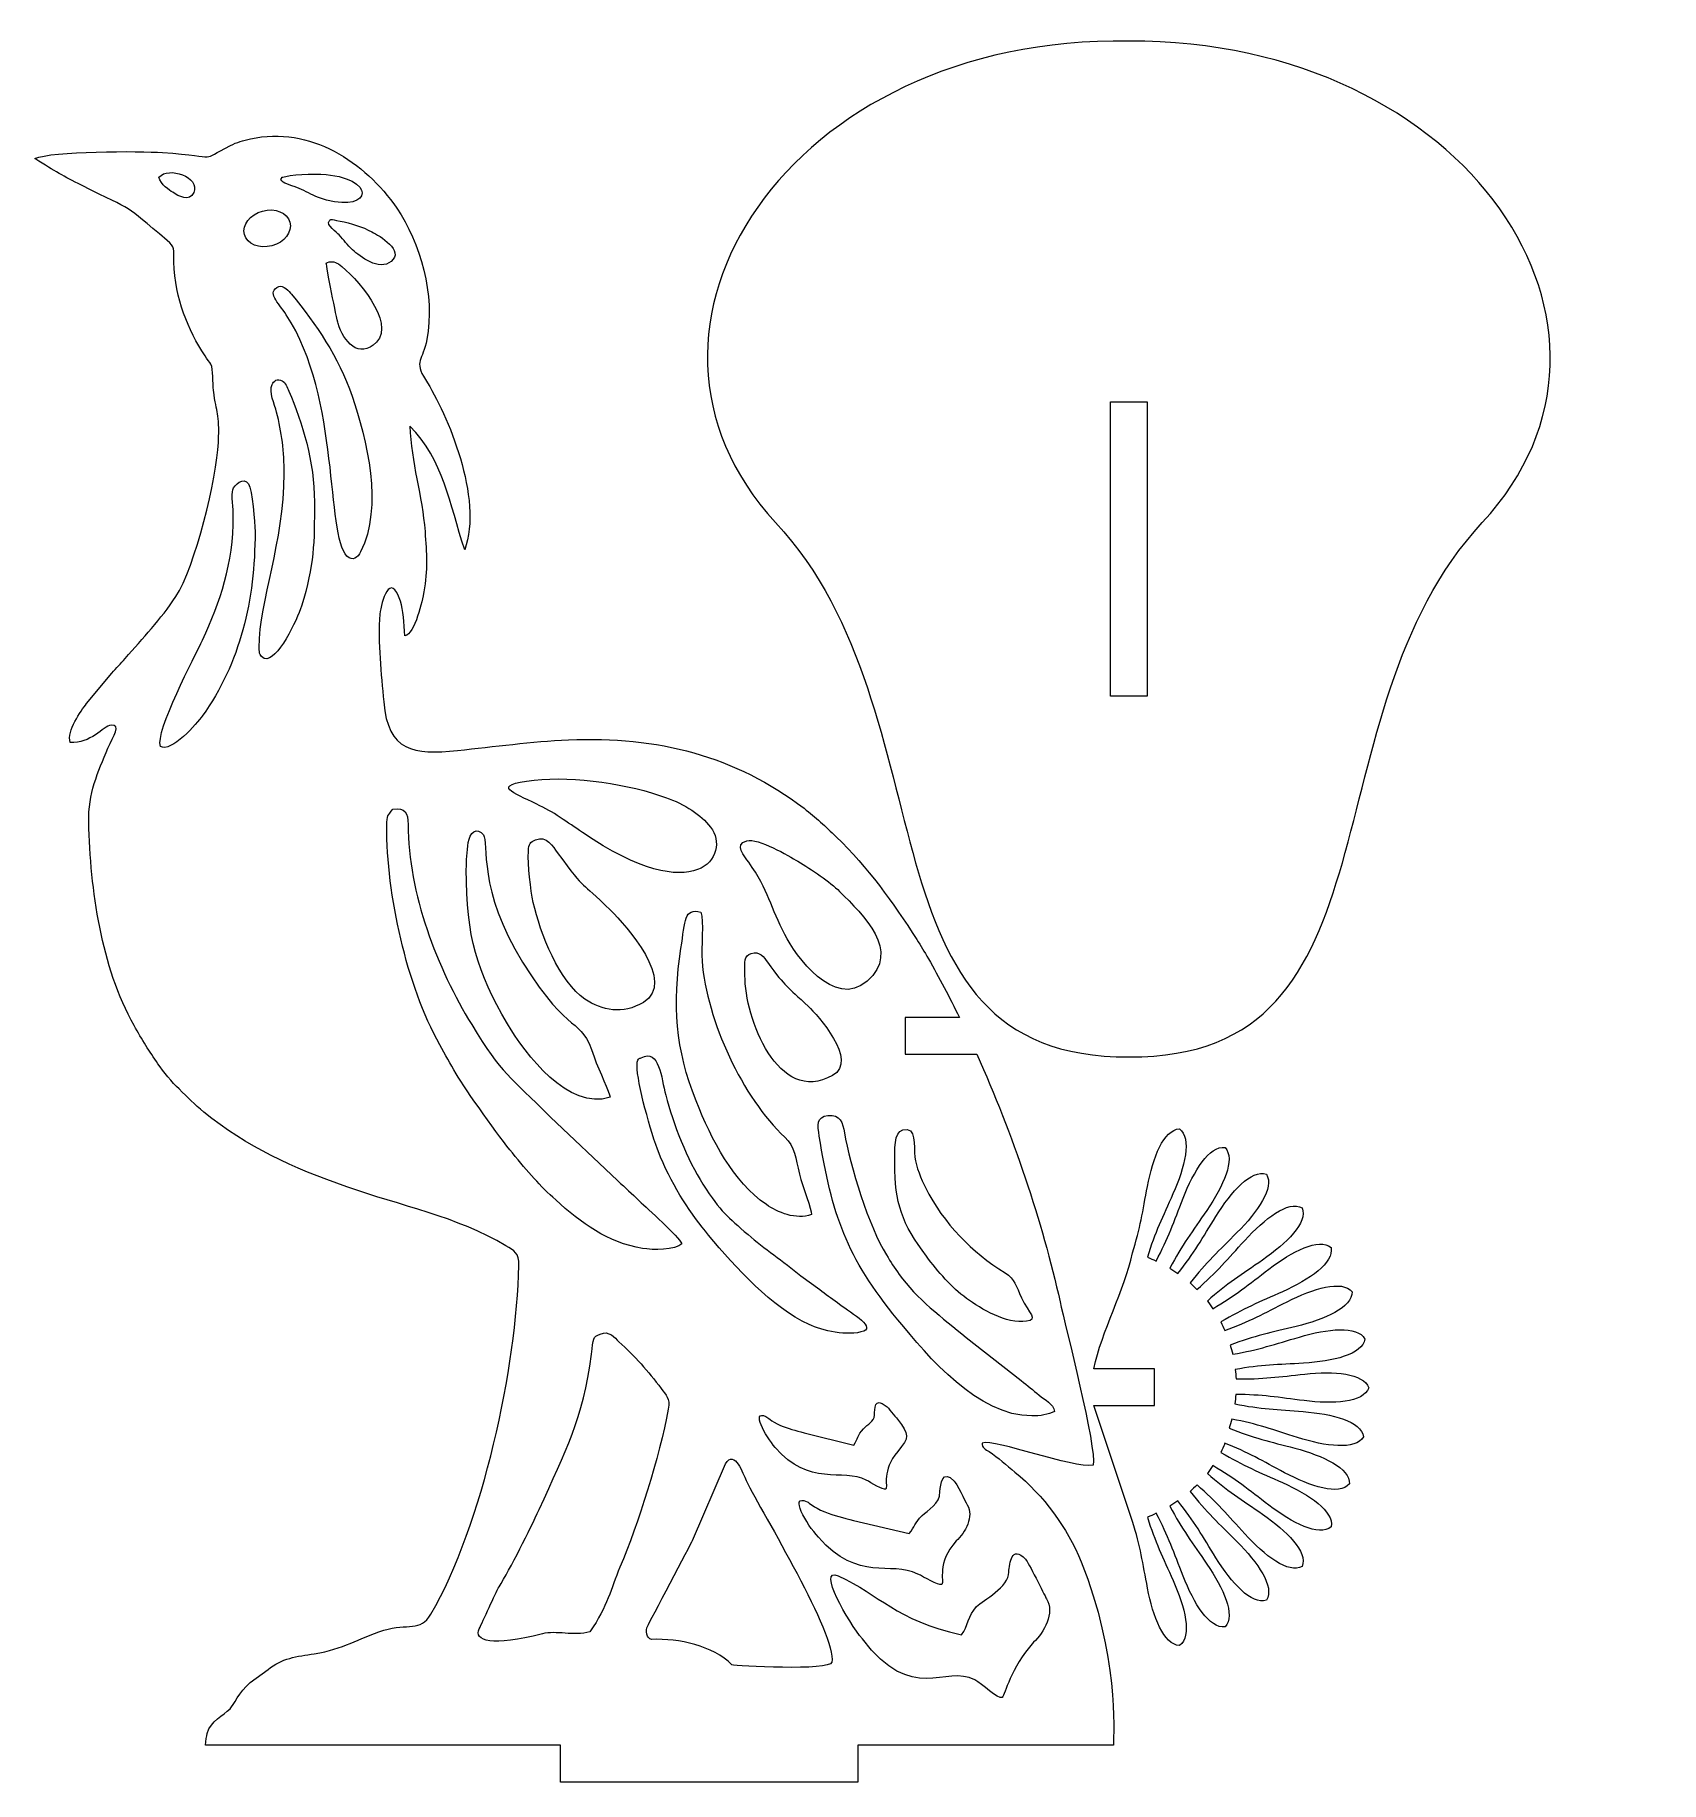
# Model space of a CAD drawing. Header units: centimetres. Extents: x -14 to 8, y -11.2 to 12.5.
import ezdxf

# ---------------------------------------------------------------- set-up
doc = ezdxf.new("R2010")
doc.units = ezdxf.units.CM
doc.header["$MEASUREMENT"] = 0
doc.layers.add('layer 1', color=7, linetype='Continuous')

msp = doc.modelspace()

# ---------------------------------------------------------------- linework, layer by layer
at = {"layer": 'layer 1', "color": 250, "lineweight": 9}
for points, knots in [([(0.79187, 12.44113), (5.38381, 12.4623), (8.00536, 8.5331), (5.58222, 5.91596), (5.58222, 5.91596), (3.15908, 3.29882), (4.5425, -1.35003), (0.79187, -1.32887), (0.79187, -1.32887), (-2.95876, -1.35003), (-1.57534, 3.29882), (-3.99848, 5.91596), (-3.99848, 5.91596), (-6.42162, 8.5331), (-3.82123, 12.52581), (0.79187, 12.44113)], [0, 0, 0, 0, 0.2, 0.2, 0.2, 0.2, 0.4, 0.4, 0.4, 0.4, 0.6, 0.6, 0.6, 0.6, 1, 1, 1, 1]), ([(-6.91357, -11.15909), (-6.91357, -11.15909), (-2.88357, -11.15909), (-2.88357, -11.15909), (-2.88357, -11.15909), (-2.88357, -11.15909), (-2.88357, -10.65908), (-2.88357, -10.65908), (-2.88357, -10.65908), (-2.88357, -10.65908), (0.58034, -10.65908), (0.58034, -10.65908), (0.58034, -10.65908), (0.58341, -10.47506), (0.64984, -9.43137), (0.14397, -8.17391), (0.14397, -8.17391), (-0.04615, -7.70131), (-0.36839, -7.27668), (-0.7552, -6.95679), (-0.7552, -6.95679), (-0.87185, -6.86031), (-0.97726, -6.76312), (-1.10547, -6.67819), (-1.10547, -6.67819), (-1.14551, -6.65168), (-1.2129, -6.62521), (-1.19789, -6.56369), (-1.19789, -6.56369), (-1.0307, -6.50281), (0.03886, -6.91513), (0.3051, -6.86139), (0.3051, -6.86139), (0.36083, -6.65483), (-0.0746, -4.95463), (-0.1427, -4.64881), (-0.1427, -4.64881), (-0.38476, -3.56182), (-0.78393, -2.37621), (-1.27191, -1.29285), (-1.27191, -1.29285), (-1.27191, -1.29285), (-2.2423, -1.29285), (-2.2423, -1.29285), (-2.2423, -1.29285), (-2.2423, -1.29285), (-2.2423, -0.79285), (-2.2423, -0.79285), (-2.2423, -0.79285), (-2.2423, -0.79285), (-1.50712, -0.79285), (-1.50712, -0.79285), (-1.50712, -0.79285), (-1.64239, -0.51748), (-1.78307, -0.25136), (-1.92794, 0.00185), (-1.92794, 0.00185), (-1.98367, 0.09926), (-2.02842, 0.1744), (-2.08551, 0.26356), (-2.08551, 0.26356), (-2.40896, 0.76865), (-2.7479, 1.24061), (-3.17777, 1.655), (-3.17777, 1.655), (-3.32441, 1.79635), (-3.45193, 1.91894), (-3.61257, 2.04169), (-3.61257, 2.04169), (-4.54538, 2.75454), (-5.59912, 3.0224), (-6.80511, 2.97037), (-6.80511, 2.97037), (-7.31245, 2.94847), (-7.81036, 2.87625), (-8.31152, 2.82591), (-8.31152, 2.82591), (-8.90874, 2.76594), (-9.25419, 2.81091), (-9.31156, 3.48355), (-9.31156, 3.48355), (-9.34414, 3.86554), (-9.39714, 4.28347), (-9.36259, 4.67447), (-9.36259, 4.67447), (-9.34768, 4.84313), (-9.22262, 5.2699), (-9.08425, 4.84836), (-9.08425, 4.84836), (-9.04547, 4.73023), (-9.03454, 4.55305), (-9.02545, 4.38001), (-9.02545, 4.38001), (-8.88726, 4.39724), (-8.78649, 4.87081), (-8.768, 4.97598), (-8.768, 4.97598), (-8.71558, 5.27426), (-8.72949, 5.49342), (-8.75202, 5.79261), (-8.75202, 5.79261), (-8.78857, 6.27823), (-8.94174, 6.73234), (-8.95647, 7.22357), (-8.95647, 7.22357), (-8.50081, 6.75797), (-8.42259, 6.18082), (-8.21424, 5.54657), (-8.21424, 5.54657), (-7.96186, 6.24159), (-8.44493, 7.38105), (-8.74684, 7.8545), (-8.74684, 7.8545), (-8.90644, 8.10479), (-8.78192, 8.10988), (-8.72629, 8.39846), (-8.72629, 8.39846), (-8.61189, 8.99188), (-8.8192, 9.71616), (-9.1345, 10.17808), (-9.1345, 10.17808), (-9.56325, 10.80622), (-10.31061, 11.29362), (-11.11744, 11.11812), (-11.11744, 11.11812), (-11.22012, 11.09579), (-11.30044, 11.07126), (-11.39096, 11.02614), (-11.39096, 11.02614), (-11.83595, 10.80436), (-11.47816, 10.8758), (-12.3123, 10.93204), (-12.3123, 10.93204), (-12.61653, 10.95256), (-13.82349, 10.95692), (-14.04036, 10.84885), (-14.04036, 10.84885), (-13.75595, 10.66945), (-13.66021, 10.61296), (-13.40732, 10.48707), (-13.40732, 10.48707), (-12.66186, 10.11599), (-12.8578, 10.25342), (-12.24842, 9.73944), (-12.24842, 9.73944), (-12.13682, 9.64531), (-12.16316, 9.62846), (-12.15658, 9.44733), (-12.15658, 9.44733), (-12.13814, 8.93948), (-11.96746, 8.53293), (-11.73327, 8.17346), (-11.73327, 8.17346), (-11.7087, 8.13573), (-11.66823, 8.0875), (-11.65449, 8.06048), (-11.65449, 8.06048), (-11.61843, 7.98959), (-11.63299, 7.80531), (-11.6205, 7.70818), (-11.6205, 7.70818), (-11.57684, 7.36866), (-11.53542, 7.42935), (-11.55314, 6.99902), (-11.55314, 6.99902), (-11.57233, 6.53274), (-11.86868, 5.30731), (-12.13079, 4.91091), (-12.13079, 4.91091), (-12.33402, 4.60353), (-12.57796, 4.35023), (-12.81513, 4.07337), (-12.81513, 4.07337), (-12.87873, 3.99912), (-12.93841, 3.94679), (-12.99874, 3.87241), (-12.99874, 3.87241), (-12.99874, 3.87241), (-13.34044, 3.46192), (-13.34044, 3.46192), (-13.34044, 3.46192), (-13.41752, 3.35981), (-13.61128, 3.09261), (-13.56274, 2.93407), (-13.56274, 2.93407), (-13.29018, 2.91243), (-13.1101, 3.15762), (-13.00907, 3.16725), (-13.00907, 3.16725), (-12.86078, 3.18058), (-12.97944, 3.0233), (-13.0504, 2.85703), (-13.0504, 2.85703), (-13.18861, 2.5331), (-13.31993, 2.23503), (-13.31046, 1.85762), (-13.31046, 1.85762), (-13.28708, 0.92578), (-13.14395, -0.10163), (-12.6964, -0.9041), (-12.6964, -0.9041), (-12.58925, -1.09623), (-12.48607, -1.25475), (-12.37329, -1.42066), (-12.37329, -1.42066), (-12.30133, -1.52652), (-12.18101, -1.67713), (-12.0868, -1.76359), (-12.0868, -1.76359), (-11.96602, -1.87445), (-11.87761, -1.97545), (-11.7526, -2.07602), (-11.7526, -2.07602), (-11.16058, -2.55232), (-10.55042, -2.83048), (-9.8116, -3.09087), (-9.8116, -3.09087), (-9.09762, -3.3425), (-8.30666, -3.49617), (-7.65577, -3.88986), (-7.65577, -3.88986), (-7.54143, -3.95901), (-7.47607, -3.97939), (-7.47969, -4.15769), (-7.47969, -4.15769), (-7.50727, -5.51705), (-7.96755, -7.67536), (-8.67242, -8.88281), (-8.67242, -8.88281), (-8.81654, -9.12968), (-8.98402, -9.00033), (-9.31147, -9.10145), (-9.31147, -9.10145), (-9.66673, -9.21117), (-9.85166, -9.35808), (-10.25271, -9.41918), (-10.25271, -9.41918), (-10.48555, -9.45465), (-10.70125, -9.48319), (-10.87884, -9.63225), (-10.87884, -9.63225), (-10.87884, -9.63225), (-11.12048, -9.81014), (-11.12048, -9.81014), (-11.12048, -9.81014), (-11.28199, -9.94365), (-11.33903, -10.11293), (-11.39442, -10.16571), (-11.39442, -10.16571), (-11.49219, -10.25889), (-11.65466, -10.32234), (-11.70473, -10.50015), (-11.70473, -10.50015), (-11.71537, -10.53789), (-11.72261, -10.59361), (-11.72724, -10.65908), (-11.72724, -10.65908), (-11.72724, -10.65908), (-6.91357, -10.65908), (-6.91357, -10.65908), (-6.91357, -10.65908), (-6.91357, -10.65908), (-6.91357, -11.15909), (-6.91357, -11.15909)], [0, 0, 0, 0, 0.01492537, 0.01492537, 0.01492537, 0.01492537, 0.02985075, 0.02985075, 0.02985075, 0.02985075, 0.04477612, 0.04477612, 0.04477612, 0.04477612, 0.05970149, 0.05970149, 0.05970149, 0.05970149, 0.07462687, 0.07462687, 0.07462687, 0.07462687, 0.08955224, 0.08955224, 0.08955224, 0.08955224, 0.10447761, 0.10447761, 0.10447761, 0.10447761, 0.11940299, 0.11940299, 0.11940299, 0.11940299, 0.13432836, 0.13432836, 0.13432836, 0.13432836, 0.14925373, 0.14925373, 0.14925373, 0.14925373, 0.1641791, 0.1641791, 0.1641791, 0.1641791, 0.17910448, 0.17910448, 0.17910448, 0.17910448, 0.19402985, 0.19402985, 0.19402985, 0.19402985, 0.20895522, 0.20895522, 0.20895522, 0.20895522, 0.2238806, 0.2238806, 0.2238806, 0.2238806, 0.23880597, 0.23880597, 0.23880597, 0.23880597, 0.25373134, 0.25373134, 0.25373134, 0.25373134, 0.26865672, 0.26865672, 0.26865672, 0.26865672, 0.28358209, 0.28358209, 0.28358209, 0.28358209, 0.29850746, 0.29850746, 0.29850746, 0.29850746, 0.31343284, 0.31343284, 0.31343284, 0.31343284, 0.32835821, 0.32835821, 0.32835821, 0.32835821, 0.34328358, 0.34328358, 0.34328358, 0.34328358, 0.35820896, 0.35820896, 0.35820896, 0.35820896, 0.37313433, 0.37313433, 0.37313433, 0.37313433, 0.3880597, 0.3880597, 0.3880597, 0.3880597, 0.40298507, 0.40298507, 0.40298507, 0.40298507, 0.41791045, 0.41791045, 0.41791045, 0.41791045, 0.43283582, 0.43283582, 0.43283582, 0.43283582, 0.44776119, 0.44776119, 0.44776119, 0.44776119, 0.46268657, 0.46268657, 0.46268657, 0.46268657, 0.47761194, 0.47761194, 0.47761194, 0.47761194, 0.49253731, 0.49253731, 0.49253731, 0.49253731, 0.50746269, 0.50746269, 0.50746269, 0.50746269, 0.52238806, 0.52238806, 0.52238806, 0.52238806, 0.53731343, 0.53731343, 0.53731343, 0.53731343, 0.55223881, 0.55223881, 0.55223881, 0.55223881, 0.56716418, 0.56716418, 0.56716418, 0.56716418, 0.58208955, 0.58208955, 0.58208955, 0.58208955, 0.59701493, 0.59701493, 0.59701493, 0.59701493, 0.6119403, 0.6119403, 0.6119403, 0.6119403, 0.62686567, 0.62686567, 0.62686567, 0.62686567, 0.64179104, 0.64179104, 0.64179104, 0.64179104, 0.65671642, 0.65671642, 0.65671642, 0.65671642, 0.67164179, 0.67164179, 0.67164179, 0.67164179, 0.68656716, 0.68656716, 0.68656716, 0.68656716, 0.70149254, 0.70149254, 0.70149254, 0.70149254, 0.71641791, 0.71641791, 0.71641791, 0.71641791, 0.73134328, 0.73134328, 0.73134328, 0.73134328, 0.74626866, 0.74626866, 0.74626866, 0.74626866, 0.76119403, 0.76119403, 0.76119403, 0.76119403, 0.7761194, 0.7761194, 0.7761194, 0.7761194, 0.79104478, 0.79104478, 0.79104478, 0.79104478, 0.80597015, 0.80597015, 0.80597015, 0.80597015, 0.82089552, 0.82089552, 0.82089552, 0.82089552, 0.8358209, 0.8358209, 0.8358209, 0.8358209, 0.85074627, 0.85074627, 0.85074627, 0.85074627, 0.86567164, 0.86567164, 0.86567164, 0.86567164, 0.88059701, 0.88059701, 0.88059701, 0.88059701, 0.89552239, 0.89552239, 0.89552239, 0.89552239, 0.91044776, 0.91044776, 0.91044776, 0.91044776, 0.92537313, 0.92537313, 0.92537313, 0.92537313, 0.94029851, 0.94029851, 0.94029851, 0.94029851, 0.95522388, 0.95522388, 0.95522388, 0.95522388, 0.97014925, 0.97014925, 0.97014925, 0.97014925, 1, 1, 1, 1]), ([(-12.3589, 10.59756), (-12.33597, 10.49538), (-12.2157, 10.42259), (-12.1721, 10.39215), (-12.1721, 10.39215), (-12.09523, 10.33847), (-11.94232, 10.26154), (-11.8883, 10.38816), (-11.8883, 10.38816), (-11.79705, 10.60204), (-12.2297, 10.74859), (-12.3589, 10.59756)], [0, 0, 0, 0, 0.25, 0.25, 0.25, 0.25, 0.5, 0.5, 0.5, 0.5, 1, 1, 1, 1]), ([(-10.70707, 10.56654), (-10.67737, 10.50437), (-10.60639, 10.50569), (-10.45861, 10.44483), (-10.45861, 10.44483), (-10.37137, 10.4089), (-10.2913, 10.35881), (-10.20898, 10.32797), (-10.20898, 10.32797), (-9.52345, 10.07108), (-9.36034, 10.53249), (-10.03283, 10.62694), (-10.03283, 10.62694), (-10.17045, 10.64626), (-10.4996, 10.64627), (-10.63883, 10.60792), (-10.63883, 10.60792), (-10.71836, 10.58602), (-10.67287, 10.61645), (-10.70707, 10.56654)], [0, 0, 0, 0, 0.16666667, 0.16666667, 0.16666667, 0.16666667, 0.33333333, 0.33333333, 0.33333333, 0.33333333, 0.5, 0.5, 0.5, 0.5, 0.66666667, 0.66666667, 0.66666667, 0.66666667, 1, 1, 1, 1]), ([(-10.95535, 10.13901), (-11.12561, 10.09311), (-11.23522, 9.95031), (-11.20013, 9.82014), (-11.20013, 9.82014), (-11.16504, 9.68997), (-10.9985, 9.62162), (-10.82824, 9.66752), (-10.82824, 9.66752), (-10.65798, 9.71342), (-10.54837, 9.85622), (-10.58347, 9.98639), (-10.58347, 9.98639), (-10.61856, 10.11656), (-10.78509, 10.18491), (-10.95535, 10.13901)], [0, 0, 0, 0, 0.2, 0.2, 0.2, 0.2, 0.4, 0.4, 0.4, 0.4, 0.6, 0.6, 0.6, 0.6, 1, 1, 1, 1]), ([(-10.05315, 10.00113), (-10.09532, 9.95769), (-9.9488, 9.846), (-9.91722, 9.81476), (-9.91722, 9.81476), (-9.84611, 9.74444), (-9.81161, 9.68171), (-9.73452, 9.61259), (-9.73452, 9.61259), (-9.63261, 9.52121), (-9.37863, 9.32012), (-9.20945, 9.45612), (-9.20945, 9.45612), (-9.02925, 9.60099), (-9.36815, 9.80251), (-9.47238, 9.85683), (-9.47238, 9.85683), (-9.6024, 9.92461), (-9.7556, 9.97497), (-9.9028, 10.0025), (-9.9028, 10.0025), (-10.05088, 10.0302), (-10.02059, 10.03469), (-10.05315, 10.00113)], [0, 0, 0, 0, 0.14285714, 0.14285714, 0.14285714, 0.14285714, 0.28571429, 0.28571429, 0.28571429, 0.28571429, 0.42857143, 0.42857143, 0.42857143, 0.42857143, 0.57142857, 0.57142857, 0.57142857, 0.57142857, 0.71428571, 0.71428571, 0.71428571, 0.71428571, 1, 1, 1, 1]), ([(-10.09107, 9.43059), (-10.09203, 9.40064), (-9.9503, 8.67416), (-9.93056, 8.6122), (-9.93056, 8.6122), (-9.85466, 8.37395), (-9.64976, 8.1176), (-9.40959, 8.36242), (-9.40959, 8.36242), (-9.14761, 8.6295), (-9.69106, 9.25479), (-9.92645, 9.42142), (-9.92645, 9.42142), (-9.97477, 9.45563), (-10.04304, 9.46571), (-10.09107, 9.43059)], [0, 0, 0, 0, 0.2, 0.2, 0.2, 0.2, 0.4, 0.4, 0.4, 0.4, 0.6, 0.6, 0.6, 0.6, 1, 1, 1, 1]), ([(-10.73296, 9.11737), (-10.91022, 9.04115), (-10.74216, 8.89965), (-10.6323, 8.73197), (-10.6323, 8.73197), (-9.8957, 7.60771), (-10.10048, 5.75466), (-9.81023, 5.46129), (-9.81023, 5.46129), (-9.73293, 5.38315), (-9.66521, 5.44081), (-9.62564, 5.51841), (-9.62564, 5.51841), (-9.31523, 6.1269), (-9.54088, 7.04572), (-9.74117, 7.62953), (-9.74117, 7.62953), (-9.92807, 8.17428), (-10.22266, 8.5917), (-10.56281, 9.01204), (-10.56281, 9.01204), (-10.59006, 9.0457), (-10.67745, 9.14124), (-10.73296, 9.11737)], [0, 0, 0, 0, 0.14285714, 0.14285714, 0.14285714, 0.14285714, 0.28571429, 0.28571429, 0.28571429, 0.28571429, 0.42857143, 0.42857143, 0.42857143, 0.42857143, 0.57142857, 0.57142857, 0.57142857, 0.57142857, 0.71428571, 0.71428571, 0.71428571, 0.71428571, 1, 1, 1, 1]), ([(-10.66062, 6.57932), (-10.66062, 5.63481), (-11.00004, 4.87058), (-11.00004, 4.21846), (-11.00004, 4.21846), (-11.00004, 4.13243), (-10.9914, 4.1142), (-10.93152, 4.07293), (-10.93152, 4.07293), (-10.75775, 4.01929), (-10.4829, 4.60303), (-10.42778, 4.78202), (-10.42778, 4.78202), (-10.25272, 5.35038), (-10.25139, 5.63524), (-10.25139, 6.19458), (-10.25139, 6.19458), (-10.25139, 6.74125), (-10.41195, 7.26627), (-10.59872, 7.6987), (-10.59872, 7.6987), (-10.61974, 7.74736), (-10.64448, 7.8137), (-10.68873, 7.83795), (-10.68873, 7.83795), (-10.75407, 7.87378), (-10.80272, 7.83458), (-10.8264, 7.78511), (-10.8264, 7.78511), (-10.87174, 7.69035), (-10.79095, 7.51658), (-10.76425, 7.41276), (-10.76425, 7.41276), (-10.69452, 7.14166), (-10.66062, 6.87443), (-10.66062, 6.57932)], [0, 0, 0, 0, 0.1, 0.1, 0.1, 0.1, 0.2, 0.2, 0.2, 0.2, 0.3, 0.3, 0.3, 0.3, 0.4, 0.4, 0.4, 0.4, 0.5, 0.5, 0.5, 0.5, 0.6, 0.6, 0.6, 0.6, 0.7, 0.7, 0.7, 0.7, 0.8, 0.8, 0.8, 0.8, 1, 1, 1, 1]), ([(1.04038, 3.56113), (1.04038, 3.56113), (1.04038, 7.55113), (1.04038, 7.55113), (1.04038, 7.55113), (1.04038, 7.55113), (0.54038, 7.55113), (0.54038, 7.55113), (0.54038, 7.55113), (0.54038, 7.55113), (0.54038, 3.56113), (0.54038, 3.56113), (0.54038, 3.56113), (0.54038, 3.56113), (1.04038, 3.56113), (1.04038, 3.56113)], [0, 0, 0, 0, 0.2, 0.2, 0.2, 0.2, 0.4, 0.4, 0.4, 0.4, 0.6, 0.6, 0.6, 0.6, 1, 1, 1, 1]), ([(-11.35074, 6.00222), (-11.35074, 5.35997), (-11.52575, 4.84036), (-11.7688, 4.32129), (-11.7688, 4.32129), (-11.86404, 4.1179), (-12.41576, 3.07308), (-12.3386, 2.88154), (-12.3386, 2.88154), (-12.20254, 2.77959), (-11.83196, 3.20821), (-11.77164, 3.29256), (-11.77164, 3.29256), (-11.25652, 4.01273), (-11.05619, 4.86108), (-11.05619, 5.79237), (-11.05619, 5.79237), (-11.05619, 5.91004), (-11.0972, 6.36483), (-11.14358, 6.43821), (-11.14358, 6.43821), (-11.21336, 6.54862), (-11.33884, 6.42146), (-11.35831, 6.35933), (-11.35831, 6.35933), (-11.37773, 6.29731), (-11.35074, 6.08902), (-11.35074, 6.00222)], [0, 0, 0, 0, 0.125, 0.125, 0.125, 0.125, 0.25, 0.25, 0.25, 0.25, 0.375, 0.375, 0.375, 0.375, 0.5, 0.5, 0.5, 0.5, 0.625, 0.625, 0.625, 0.625, 0.75, 0.75, 0.75, 0.75, 1, 1, 1, 1]), ([(-7.27411, 2.42349), (-7.88833, 2.35391), (-7.54768, 2.25228), (-7.24427, 2.10028), (-7.24427, 2.10028), (-7.1143, 2.03517), (-7.02943, 1.9936), (-6.91916, 1.91797), (-6.91916, 1.91797), (-6.81177, 1.84431), (-6.72425, 1.78881), (-6.61566, 1.71397), (-6.61566, 1.71397), (-5.06778, 0.64717), (-4.59127, 1.41219), (-4.88143, 1.78714), (-4.88143, 1.78714), (-5.01312, 1.95731), (-5.22653, 2.09365), (-5.49251, 2.19022), (-5.49251, 2.19022), (-5.96704, 2.36251), (-6.72272, 2.48595), (-7.27411, 2.42349)], [0, 0, 0, 0, 0.14285714, 0.14285714, 0.14285714, 0.14285714, 0.28571429, 0.28571429, 0.28571429, 0.28571429, 0.42857143, 0.42857143, 0.42857143, 0.42857143, 0.57142857, 0.57142857, 0.57142857, 0.57142857, 0.71428571, 0.71428571, 0.71428571, 0.71428571, 1, 1, 1, 1]), ([(-9.27123, 1.80514), (-9.27123, 0.86596), (-9.00412, -0.35311), (-8.55203, -1.16617), (-8.55203, -1.16617), (-8.4761, -1.30271), (-8.41054, -1.41797), (-8.32995, -1.55656), (-8.32995, -1.55656), (-8.20174, -1.77701), (-7.73281, -2.43183), (-7.56793, -2.63084), (-7.56793, -2.63084), (-7.35429, -2.88871), (-7.19095, -3.07788), (-6.98061, -3.26768), (-6.98061, -3.26768), (-6.63274, -3.58157), (-6.28689, -3.84262), (-5.80128, -3.92487), (-5.80128, -3.92487), (-5.66529, -3.94791), (-5.35578, -3.95291), (-5.27076, -3.86174), (-5.27076, -3.86174), (-5.30729, -3.76253), (-5.74208, -3.38446), (-5.84334, -3.28396), (-5.84334, -3.28396), (-5.95543, -3.17271), (-6.02632, -3.11229), (-6.14109, -3.00523), (-6.14109, -3.00523), (-6.14109, -3.00523), (-7.04926, -2.1468), (-7.04926, -2.1468), (-7.04926, -2.1468), (-7.61796, -1.57307), (-7.69937, -1.57879), (-8.11941, -0.89127), (-8.11941, -0.89127), (-8.58432, -0.13031), (-8.98118, 0.88804), (-8.98118, 1.82262), (-8.98118, 1.82262), (-8.98118, 1.9792), (-9.01952, 2.05158), (-9.18877, 2.03125), (-9.18877, 2.03125), (-9.25269, 1.93955), (-9.27123, 1.94886), (-9.27123, 1.80514)], [0, 0, 0, 0, 0.07142857, 0.07142857, 0.07142857, 0.07142857, 0.14285714, 0.14285714, 0.14285714, 0.14285714, 0.21428571, 0.21428571, 0.21428571, 0.21428571, 0.28571429, 0.28571429, 0.28571429, 0.28571429, 0.35714286, 0.35714286, 0.35714286, 0.35714286, 0.42857143, 0.42857143, 0.42857143, 0.42857143, 0.5, 0.5, 0.5, 0.5, 0.57142857, 0.57142857, 0.57142857, 0.57142857, 0.64285714, 0.64285714, 0.64285714, 0.64285714, 0.71428571, 0.71428571, 0.71428571, 0.71428571, 0.78571429, 0.78571429, 0.78571429, 0.78571429, 0.85714286, 0.85714286, 0.85714286, 0.85714286, 1, 1, 1, 1]), ([(-8.1921, 1.21055), (-8.1921, 0.29351), (-8.04864, -0.17379), (-7.63464, -0.87826), (-7.63464, -0.87826), (-7.3925, -1.29029), (-6.80362, -2.06315), (-6.24362, -1.87481), (-6.24362, -1.87481), (-6.24467, -1.81251), (-6.39178, -1.52859), (-6.45757, -1.32818), (-6.45757, -1.32818), (-6.65256, -0.73416), (-6.75822, -1.11482), (-7.42884, -0.04344), (-7.42884, -0.04344), (-8.04045, 0.93366), (-7.88813, 1.58006), (-7.96004, 1.68063), (-7.96004, 1.68063), (-8.04408, 1.79816), (-8.14935, 1.70894), (-8.16553, 1.57681), (-8.16553, 1.57681), (-8.1807, 1.45295), (-8.1921, 1.33656), (-8.1921, 1.21055)], [0, 0, 0, 0, 0.125, 0.125, 0.125, 0.125, 0.25, 0.25, 0.25, 0.25, 0.375, 0.375, 0.375, 0.375, 0.5, 0.5, 0.5, 0.5, 0.625, 0.625, 0.625, 0.625, 0.75, 0.75, 0.75, 0.75, 1, 1, 1, 1]), ([(-7.25287, 1.61366), (-7.33291, 1.57542), (-7.34149, 1.57531), (-7.35051, 1.45644), (-7.35051, 1.45644), (-7.36401, 1.27841), (-7.31953, 0.93131), (-7.28376, 0.76499), (-7.28376, 0.76499), (-7.19476, 0.35109), (-6.92473, -0.31857), (-6.58398, -0.54477), (-6.58398, -0.54477), (-6.34482, -0.70354), (-6.07624, -0.75729), (-5.79185, -0.58921), (-5.79185, -0.58921), (-5.3353, -0.31939), (-6.02844, 0.45304), (-6.23661, 0.65942), (-6.23661, 0.65942), (-6.68106, 1.1001), (-6.53547, 0.86876), (-6.95853, 1.44127), (-6.95853, 1.44127), (-7.01487, 1.51752), (-7.10575, 1.68394), (-7.25287, 1.61366)], [0, 0, 0, 0, 0.125, 0.125, 0.125, 0.125, 0.25, 0.25, 0.25, 0.25, 0.375, 0.375, 0.375, 0.375, 0.5, 0.5, 0.5, 0.5, 0.625, 0.625, 0.625, 0.625, 0.75, 0.75, 0.75, 0.75, 1, 1, 1, 1]), ([(-4.39014, 1.60101), (-4.56775, 1.55154), (-4.42032, 1.3938), (-4.36161, 1.31035), (-4.36161, 1.31035), (-4.0966, 0.9336), (-4.06166, 0.68722), (-3.87396, 0.32872), (-3.87396, 0.32872), (-3.72744, 0.0489), (-3.20648, -0.69357), (-2.75767, -0.3009), (-2.75767, -0.3009), (-2.2936, 0.10513), (-2.80693, 0.59165), (-3.13078, 0.91451), (-3.13078, 0.91451), (-3.2634, 1.04671), (-3.5104, 1.21027), (-3.69975, 1.32512), (-3.69975, 1.32512), (-3.81476, 1.39487), (-4.24255, 1.64213), (-4.39014, 1.60101)], [0, 0, 0, 0, 0.14285714, 0.14285714, 0.14285714, 0.14285714, 0.28571429, 0.28571429, 0.28571429, 0.28571429, 0.42857143, 0.42857143, 0.42857143, 0.42857143, 0.57142857, 0.57142857, 0.57142857, 0.57142857, 0.71428571, 0.71428571, 0.71428571, 0.71428571, 1, 1, 1, 1]), ([(-3.51082, -3.46689), (-3.50949, -3.39786), (-3.63119, -3.10114), (-3.67594, -2.91897), (-3.67594, -2.91897), (-3.73063, -2.69633), (-3.73264, -2.54642), (-3.87343, -2.41587), (-3.87343, -2.41587), (-4.44531, -1.8856), (-4.93155, -0.84054), (-4.9965, -0.02774), (-4.9965, -0.02774), (-5.01071, 0.15009), (-4.96603, 0.51338), (-5.01278, 0.63564), (-5.01278, 0.63564), (-5.24341, 0.68621), (-5.22167, 0.53247), (-5.28205, 0.14289), (-5.28205, 0.14289), (-5.40053, -0.62152), (-5.3554, -1.22146), (-5.0772, -1.92367), (-5.0772, -1.92367), (-4.86282, -2.46482), (-4.57743, -3.01218), (-4.12385, -3.33086), (-4.12385, -3.33086), (-3.97276, -3.43702), (-3.72337, -3.5407), (-3.51082, -3.46689)], [0, 0, 0, 0, 0.11111111, 0.11111111, 0.11111111, 0.11111111, 0.22222222, 0.22222222, 0.22222222, 0.22222222, 0.33333333, 0.33333333, 0.33333333, 0.33333333, 0.44444444, 0.44444444, 0.44444444, 0.44444444, 0.55555556, 0.55555556, 0.55555556, 0.55555556, 0.66666667, 0.66666667, 0.66666667, 0.66666667, 0.77777778, 0.77777778, 0.77777778, 0.77777778, 1, 1, 1, 1]), ([(-4.32874, 0.07425), (-4.43188, 0.03538), (-4.41527, -0.021), (-4.41509, -0.22351), (-4.41509, -0.22351), (-4.4146, -0.80132), (-3.96786, -1.99393), (-3.22676, -1.58033), (-3.22676, -1.58033), (-2.86731, -1.37974), (-3.43969, -0.75477), (-3.55387, -0.64498), (-3.55387, -0.64498), (-3.85785, -0.35272), (-3.84625, -0.40557), (-4.10845, -0.04565), (-4.10845, -0.04565), (-4.15389, 0.01672), (-4.22001, 0.11523), (-4.32874, 0.07425)], [0, 0, 0, 0, 0.16666667, 0.16666667, 0.16666667, 0.16666667, 0.33333333, 0.33333333, 0.33333333, 0.33333333, 0.5, 0.5, 0.5, 0.5, 0.66666667, 0.66666667, 0.66666667, 0.66666667, 1, 1, 1, 1]), ([(-5.81996, -1.34308), (-5.83995, -1.3544), (-5.88759, -1.32349), (-5.87526, -1.49443), (-5.87526, -1.49443), (-5.85455, -1.78161), (-5.65886, -2.45459), (-5.55976, -2.68591), (-5.55976, -2.68591), (-5.37861, -3.10877), (-5.14515, -3.46123), (-4.90697, -3.74687), (-4.90697, -3.74687), (-4.54096, -4.18584), (-4.04514, -4.7274), (-3.54491, -4.95584), (-3.54491, -4.95584), (-3.37156, -5.035), (-3.01695, -5.12506), (-2.80408, -5.0444), (-2.80408, -5.0444), (-2.64199, -4.98298), (-3.01838, -4.77106), (-3.16171, -4.65952), (-3.16171, -4.65952), (-3.24356, -4.59582), (-3.32164, -4.54395), (-3.4016, -4.48004), (-3.4016, -4.48004), (-3.4016, -4.48004), (-3.65501, -4.29608), (-3.65501, -4.29608), (-3.65501, -4.29608), (-3.8956, -4.09703), (-4.15982, -3.92625), (-4.37289, -3.73769), (-4.37289, -3.73769), (-4.65137, -3.49125), (-4.73757, -3.44164), (-4.98383, -3.05455), (-4.98383, -3.05455), (-5.19408, -2.72409), (-5.38878, -2.23373), (-5.48942, -1.84661), (-5.48942, -1.84661), (-5.54914, -1.61691), (-5.57633, -1.20502), (-5.81996, -1.34308)], [0, 0, 0, 0, 0.07692308, 0.07692308, 0.07692308, 0.07692308, 0.15384615, 0.15384615, 0.15384615, 0.15384615, 0.23076923, 0.23076923, 0.23076923, 0.23076923, 0.30769231, 0.30769231, 0.30769231, 0.30769231, 0.38461538, 0.38461538, 0.38461538, 0.38461538, 0.46153846, 0.46153846, 0.46153846, 0.46153846, 0.53846154, 0.53846154, 0.53846154, 0.53846154, 0.61538462, 0.61538462, 0.61538462, 0.61538462, 0.69230769, 0.69230769, 0.69230769, 0.69230769, 0.76923077, 0.76923077, 0.76923077, 0.76923077, 0.84615385, 0.84615385, 0.84615385, 0.84615385, 1, 1, 1, 1]), ([(-0.52683, -6.19574), (-0.41186, -6.19574), (-0.30148, -6.17948), (-0.21603, -6.1342), (-0.21603, -6.1342), (-0.22939, -6.03129), (-0.356, -5.97146), (-0.42778, -5.91287), (-0.42778, -5.91287), (-0.51134, -5.84467), (-0.57983, -5.78586), (-0.66856, -5.71668), (-0.66856, -5.71668), (-0.66856, -5.71668), (-1.41339, -5.1322), (-1.41339, -5.1322), (-1.41339, -5.1322), (-1.73738, -4.86714), (-2.08888, -4.6051), (-2.32349, -4.2763), (-2.32349, -4.2763), (-2.3906, -4.18225), (-2.43475, -4.11192), (-2.49687, -4.0122), (-2.49687, -4.0122), (-2.72869, -3.64009), (-2.99669, -2.7934), (-3.06445, -2.35858), (-3.06445, -2.35858), (-3.08606, -2.21991), (-3.12404, -2.10788), (-3.28947, -2.1234), (-3.28947, -2.1234), (-3.44802, -2.13827), (-3.4297, -2.25852), (-3.40704, -2.40117), (-3.40704, -2.40117), (-3.23896, -3.45893), (-3.04218, -4.04023), (-2.344, -4.89124), (-2.344, -4.89124), (-1.9252, -5.40172), (-1.25446, -6.19574), (-0.52683, -6.19574)], [0, 0, 0, 0, 0.08333333, 0.08333333, 0.08333333, 0.08333333, 0.16666667, 0.16666667, 0.16666667, 0.16666667, 0.25, 0.25, 0.25, 0.25, 0.33333333, 0.33333333, 0.33333333, 0.33333333, 0.41666667, 0.41666667, 0.41666667, 0.41666667, 0.5, 0.5, 0.5, 0.5, 0.58333333, 0.58333333, 0.58333333, 0.58333333, 0.66666667, 0.66666667, 0.66666667, 0.66666667, 0.75, 0.75, 0.75, 0.75, 0.83333333, 0.83333333, 0.83333333, 0.83333333, 1, 1, 1, 1]), ([(-2.27258, -2.31728), (-2.39955, -2.35224), (-2.38244, -2.58361), (-2.38321, -2.77668), (-2.38321, -2.77668), (-2.38534, -3.3048), (-2.28506, -3.59429), (-1.95488, -4.02973), (-1.95488, -4.02973), (-1.79358, -4.24246), (-1.61909, -4.45238), (-1.40898, -4.60319), (-1.40898, -4.60319), (-1.20873, -4.74692), (-0.87519, -4.95103), (-0.59586, -4.91295), (-0.59586, -4.91295), (-0.43208, -4.89062), (-0.56613, -4.80907), (-0.66525, -4.59354), (-0.66525, -4.59354), (-0.73811, -4.43512), (-0.75494, -4.34182), (-0.88867, -4.25739), (-0.88867, -4.25739), (-1.33827, -3.97354), (-1.71823, -3.59539), (-1.9678, -3.09868), (-1.9678, -3.09868), (-2.023, -2.98881), (-2.09537, -2.81888), (-2.11076, -2.68634), (-2.11076, -2.68634), (-2.12828, -2.53557), (-2.08827, -2.26654), (-2.27258, -2.31728)], [0, 0, 0, 0, 0.1, 0.1, 0.1, 0.1, 0.2, 0.2, 0.2, 0.2, 0.3, 0.3, 0.3, 0.3, 0.4, 0.4, 0.4, 0.4, 0.5, 0.5, 0.5, 0.5, 0.6, 0.6, 0.6, 0.6, 0.7, 0.7, 0.7, 0.7, 0.8, 0.8, 0.8, 0.8, 1, 1, 1, 1]), ([(2.08663, -6.56427), (2.40332, -6.68811), (2.60622, -6.80808), (2.90114, -6.96511), (2.90114, -6.96511), (3.25208, -7.15209), (3.63659, -7.27954), (3.78109, -7.11823), (3.78109, -7.11823), (3.78798, -6.9027), (3.42369, -6.73529), (3.03894, -6.63261), (3.03894, -6.63261), (2.70972, -6.54459), (2.47668, -6.49347), (2.14965, -6.36255), (2.14965, -6.36255), (2.16158, -6.3213), (2.17397, -6.28001), (2.18473, -6.2385), (2.18473, -6.2385), (2.52943, -6.30351), (2.75315, -6.38555), (3.07794, -6.48844), (3.07794, -6.48844), (3.45751, -6.60836), (3.85927, -6.66391), (3.97205, -6.47922), (3.97205, -6.47922), (3.93941, -6.26616), (3.55009, -6.16796), (3.15267, -6.13658), (3.15267, -6.13658), (2.81252, -6.10973), (2.57384, -6.10195), (2.22822, -6.03256), (2.22822, -6.03256), (2.23248, -5.98992), (2.23716, -5.94728), (2.23989, -5.90432), (2.23989, -5.90432), (2.5909, -5.90565), (2.8262, -5.94569), (3.16475, -5.98774), (3.16475, -5.98774), (3.5602, -6.03696), (3.96579, -6.01877), (4.04272, -5.81684), (4.04272, -5.81684), (3.9717, -5.61341), (3.5706, -5.58745), (3.17367, -5.62887), (3.17367, -5.62887), (2.83406, -5.66405), (2.59776, -5.69966), (2.24486, -5.69411), (2.24486, -5.69411), (2.24149, -5.65144), (2.23811, -5.60865), (2.23296, -5.56596), (2.23296, -5.56596), (2.57855, -5.5037), (2.81739, -5.50046), (3.15828, -5.4803), (3.15828, -5.4803), (3.55659, -5.45688), (3.95226, -5.36552), (3.99114, -5.15336), (3.99114, -5.15336), (3.88379, -4.96635), (3.48435, -5.01345), (3.10146, -5.12603), (3.10146, -5.12603), (2.77362, -5.22227), (2.5476, -5.30005), (2.19925, -5.35861), (2.19925, -5.35861), (2.18796, -5.31748), (2.17665, -5.27599), (2.16393, -5.23485), (2.16393, -5.23485), (2.49276, -5.11108), (2.72728, -5.06453), (3.05903, -4.98305), (3.05903, -4.98305), (3.44607, -4.88798), (3.81843, -4.72681), (3.81852, -4.51151), (3.81852, -4.51151), (3.67841, -4.3483), (3.29079, -4.46823), (2.93502, -4.64781), (2.93502, -4.64781), (2.63012, -4.80185), (2.42179, -4.91925), (2.09154, -5.03918), (2.09154, -5.03918), (2.07442, -4.99967), (2.05599, -4.9608), (2.03782, -4.92222), (2.03782, -4.92222), (2.34047, -4.74014), (2.56263, -4.65194), (2.87418, -4.51165), (2.87418, -4.51165), (3.23816, -4.34793), (3.57208, -4.12372), (3.53193, -3.91205), (3.53193, -3.91205), (3.3643, -3.7761), (3.0044, -3.96424), (2.68677, -4.20569), (2.68677, -4.20569), (2.41489, -4.41236), (2.23137, -4.56522), (1.92846, -4.74286), (1.92846, -4.74286), (1.9046, -4.70709), (1.8793, -4.67236), (1.8541, -4.63782), (1.8541, -4.63782), (2.1185, -4.40407), (2.321, -4.27717), (2.60181, -4.08303), (2.60181, -4.08303), (2.93015, -3.85616), (3.21771, -3.57525), (3.13924, -3.37457), (3.13924, -3.37457), (2.94943, -3.27132), (2.62971, -3.52163), (2.36142, -3.81621), (2.36142, -3.81621), (2.13174, -4.06847), (1.97915, -4.252), (1.71352, -4.48145), (1.71352, -4.48145), (1.68355, -4.45077), (1.65219, -4.42128), (1.62119, -4.39164), (1.62119, -4.39164), (1.83849, -4.11418), (2.01459, -3.95277), (2.25539, -3.71106), (2.25539, -3.71106), (2.53676, -3.42871), (2.76841, -3.1008), (2.65457, -2.91784), (2.65457, -2.91784), (2.4487, -2.85085), (2.17985, -3.15461), (1.96971, -3.49272), (1.96971, -3.49272), (1.79, -3.782), (1.67363, -3.99009), (1.45414, -4.26358), (1.45414, -4.26358), (1.41896, -4.23905), (1.38268, -4.21582), (1.34678, -4.19224), (1.34678, -4.19224), (1.50986, -3.87999), (1.65358, -3.68967), (1.84622, -3.40847), (1.84622, -3.40847), (2.07152, -3.08009), (2.23915, -2.71594), (2.09367, -2.55681), (2.09367, -2.55681), (1.87897, -2.52838), (1.67004, -2.87553), (1.52521, -3.24573), (1.52521, -3.24573), (1.40134, -3.56268), (1.32476, -3.78807), (1.15892, -4.09675), (1.15892, -4.09675), (1.10945, -4.07433), (1.0924, -4.06231), (1.04097, -4.04429), (1.04097, -4.04429), (1.14359, -3.70966), (1.25012, -3.4966), (1.38823, -3.18553), (1.38823, -3.18553), (1.54975, -2.82201), (1.64793, -2.43381), (1.47564, -2.304), (1.47564, -2.304), (1.259, -2.31487), (1.11714, -2.69367), (1.04236, -3.08377), (1.04236, -3.08377), (0.9785, -3.41748), (0.94464, -3.6528), (0.83795, -3.98596), (0.83795, -3.98596), (0.72665, -4.49572), (0.4246, -5.04563), (0.31329, -5.55537), (0.31329, -5.55537), (0.31329, -5.55537), (0.31329, -5.55538), (0.31329, -5.55538), (0.31329, -5.55538), (0.31329, -5.55538), (1.1379, -5.55538), (1.1379, -5.55538), (1.1379, -5.55538), (1.1379, -5.55538), (1.1379, -6.05538), (1.1379, -6.05538), (1.1379, -6.05538), (1.1379, -6.05538), (0.31342, -6.05538), (0.31342, -6.05538), (0.31342, -6.05538), (0.31342, -6.05538), (0.83886, -7.62637), (0.83886, -7.62637), (0.83886, -7.62637), (0.94571, -7.95946), (0.97969, -8.19477), (1.04371, -8.52846), (1.04371, -8.52846), (1.11869, -8.91851), (1.26074, -9.29723), (1.47739, -9.30801), (1.47739, -9.30801), (1.64962, -9.17811), (1.55124, -8.78996), (1.38954, -8.42652), (1.38954, -8.42652), (1.25128, -8.1155), (1.14463, -7.90251), (1.04186, -7.56794), (1.04186, -7.56794), (1.09327, -7.54989), (1.11032, -7.53785), (1.15978, -7.51542), (1.15978, -7.51542), (1.32578, -7.824), (1.40247, -8.04936), (1.52649, -8.36625), (1.52649, -8.36625), (1.67149, -8.73636), (1.88061, -9.08342), (2.0953, -9.05488), (2.0953, -9.05488), (2.2407, -8.89568), (2.07288, -8.53161), (1.84742, -8.20335), (1.84742, -8.20335), (1.65464, -7.92225), (1.51082, -7.732), (1.34759, -7.41983), (1.34759, -7.41983), (1.38348, -7.39623), (1.41975, -7.37298), (1.45491, -7.34843), (1.45491, -7.34843), (1.67453, -7.62181), (1.79102, -7.82985), (1.97087, -8.11904), (1.97087, -8.11904), (2.18116, -8.45705), (2.45017, -8.76068), (2.65601, -8.69358), (2.65601, -8.69358), (2.76977, -8.51056), (2.53794, -8.18276), (2.25643, -7.90055), (2.25643, -7.90055), (2.01552, -7.65896), (1.83933, -7.49765), (1.6219, -7.22028), (1.6219, -7.22028), (1.65288, -7.19063), (1.68423, -7.16113), (1.71418, -7.13044), (1.71418, -7.13044), (1.97994, -7.35976), (2.13262, -7.5432), (2.36242, -7.79535), (2.36242, -7.79535), (2.63085, -8.08979), (2.95069, -8.33995), (3.14047, -8.2366), (3.14047, -8.2366), (3.21883, -8.03588), (2.93113, -7.75512), (2.60267, -7.52841), (2.60267, -7.52841), (2.32176, -7.3344), (2.11921, -7.2076), (1.85468, -6.97399), (1.85468, -6.97399), (1.87987, -6.93944), (1.90515, -6.9047), (1.929, -6.86893), (1.929, -6.86893), (2.232, -7.0464), (2.41558, -7.19916), (2.68757, -7.40571), (2.68757, -7.40571), (3.00532, -7.64699), (3.36531, -7.83496), (3.53288, -7.69893), (3.53288, -7.69893), (3.57292, -7.48723), (3.2389, -7.26319), (2.87484, -7.09965), (2.87484, -7.09965), (2.5632, -6.95952), (2.34099, -6.87143), (2.03826, -6.6895), (2.03826, -6.6895), (2.05642, -6.65092), (2.07482, -6.61205), (2.09193, -6.57251), (2.09193, -6.57251), (2.09008, -6.5697), (2.08845, -6.56708), (2.08663, -6.56427)], [0, 0, 0, 0, 0.01219512, 0.01219512, 0.01219512, 0.01219512, 0.02439024, 0.02439024, 0.02439024, 0.02439024, 0.03658537, 0.03658537, 0.03658537, 0.03658537, 0.04878049, 0.04878049, 0.04878049, 0.04878049, 0.06097561, 0.06097561, 0.06097561, 0.06097561, 0.07317073, 0.07317073, 0.07317073, 0.07317073, 0.08536585, 0.08536585, 0.08536585, 0.08536585, 0.09756098, 0.09756098, 0.09756098, 0.09756098, 0.1097561, 0.1097561, 0.1097561, 0.1097561, 0.12195122, 0.12195122, 0.12195122, 0.12195122, 0.13414634, 0.13414634, 0.13414634, 0.13414634, 0.14634146, 0.14634146, 0.14634146, 0.14634146, 0.15853659, 0.15853659, 0.15853659, 0.15853659, 0.17073171, 0.17073171, 0.17073171, 0.17073171, 0.18292683, 0.18292683, 0.18292683, 0.18292683, 0.19512195, 0.19512195, 0.19512195, 0.19512195, 0.20731707, 0.20731707, 0.20731707, 0.20731707, 0.2195122, 0.2195122, 0.2195122, 0.2195122, 0.23170732, 0.23170732, 0.23170732, 0.23170732, 0.24390244, 0.24390244, 0.24390244, 0.24390244, 0.25609756, 0.25609756, 0.25609756, 0.25609756, 0.26829268, 0.26829268, 0.26829268, 0.26829268, 0.2804878, 0.2804878, 0.2804878, 0.2804878, 0.29268293, 0.29268293, 0.29268293, 0.29268293, 0.30487805, 0.30487805, 0.30487805, 0.30487805, 0.31707317, 0.31707317, 0.31707317, 0.31707317, 0.32926829, 0.32926829, 0.32926829, 0.32926829, 0.34146341, 0.34146341, 0.34146341, 0.34146341, 0.35365854, 0.35365854, 0.35365854, 0.35365854, 0.36585366, 0.36585366, 0.36585366, 0.36585366, 0.37804878, 0.37804878, 0.37804878, 0.37804878, 0.3902439, 0.3902439, 0.3902439, 0.3902439, 0.40243902, 0.40243902, 0.40243902, 0.40243902, 0.41463415, 0.41463415, 0.41463415, 0.41463415, 0.42682927, 0.42682927, 0.42682927, 0.42682927, 0.43902439, 0.43902439, 0.43902439, 0.43902439, 0.45121951, 0.45121951, 0.45121951, 0.45121951, 0.46341463, 0.46341463, 0.46341463, 0.46341463, 0.47560976, 0.47560976, 0.47560976, 0.47560976, 0.48780488, 0.48780488, 0.48780488, 0.48780488, 0.5, 0.5, 0.5, 0.5, 0.51219512, 0.51219512, 0.51219512, 0.51219512, 0.52439024, 0.52439024, 0.52439024, 0.52439024, 0.53658537, 0.53658537, 0.53658537, 0.53658537, 0.54878049, 0.54878049, 0.54878049, 0.54878049, 0.56097561, 0.56097561, 0.56097561, 0.56097561, 0.57317073, 0.57317073, 0.57317073, 0.57317073, 0.58536585, 0.58536585, 0.58536585, 0.58536585, 0.59756098, 0.59756098, 0.59756098, 0.59756098, 0.6097561, 0.6097561, 0.6097561, 0.6097561, 0.62195122, 0.62195122, 0.62195122, 0.62195122, 0.63414634, 0.63414634, 0.63414634, 0.63414634, 0.64634146, 0.64634146, 0.64634146, 0.64634146, 0.65853659, 0.65853659, 0.65853659, 0.65853659, 0.67073171, 0.67073171, 0.67073171, 0.67073171, 0.68292683, 0.68292683, 0.68292683, 0.68292683, 0.69512195, 0.69512195, 0.69512195, 0.69512195, 0.70731707, 0.70731707, 0.70731707, 0.70731707, 0.7195122, 0.7195122, 0.7195122, 0.7195122, 0.73170732, 0.73170732, 0.73170732, 0.73170732, 0.74390244, 0.74390244, 0.74390244, 0.74390244, 0.75609756, 0.75609756, 0.75609756, 0.75609756, 0.76829268, 0.76829268, 0.76829268, 0.76829268, 0.7804878, 0.7804878, 0.7804878, 0.7804878, 0.79268293, 0.79268293, 0.79268293, 0.79268293, 0.80487805, 0.80487805, 0.80487805, 0.80487805, 0.81707317, 0.81707317, 0.81707317, 0.81707317, 0.82926829, 0.82926829, 0.82926829, 0.82926829, 0.84146341, 0.84146341, 0.84146341, 0.84146341, 0.85365854, 0.85365854, 0.85365854, 0.85365854, 0.86585366, 0.86585366, 0.86585366, 0.86585366, 0.87804878, 0.87804878, 0.87804878, 0.87804878, 0.8902439, 0.8902439, 0.8902439, 0.8902439, 0.90243902, 0.90243902, 0.90243902, 0.90243902, 0.91463415, 0.91463415, 0.91463415, 0.91463415, 0.92682927, 0.92682927, 0.92682927, 0.92682927, 0.93902439, 0.93902439, 0.93902439, 0.93902439, 0.95121951, 0.95121951, 0.95121951, 0.95121951, 0.96341463, 0.96341463, 0.96341463, 0.96341463, 0.97560976, 0.97560976, 0.97560976, 0.97560976, 1, 1, 1, 1]), ([(-6.37798, -5.085), (-6.47903, -5.1298), (-6.46733, -5.14015), (-6.49598, -5.35958), (-6.49598, -5.35958), (-6.61239, -6.251), (-6.83801, -6.65373), (-7.20539, -7.46527), (-7.20539, -7.46527), (-7.32494, -7.72936), (-7.6011, -8.274), (-7.74814, -8.51369), (-7.74814, -8.51369), (-7.79666, -8.59278), (-7.97081, -8.99308), (-8.01596, -9.08021), (-8.01596, -9.08021), (-8.09559, -9.24446), (-7.84276, -9.32565), (-7.16109, -9.14909), (-7.16109, -9.14909), (-6.97474, -9.10082), (-6.7391, -9.18502), (-6.51665, -9.12119), (-6.51665, -9.12119), (-6.26841, -8.76615), (-6.23808, -8.54613), (-6.10923, -8.24638), (-6.10923, -8.24638), (-5.8614, -7.66988), (-5.57607, -6.75097), (-5.45337, -6.10186), (-5.45337, -6.10186), (-5.42533, -5.95354), (-5.48636, -5.9136), (-5.55097, -5.82486), (-5.55097, -5.82486), (-5.72597, -5.58454), (-5.91141, -5.38482), (-6.12245, -5.18962), (-6.12245, -5.18962), (-6.17935, -5.13701), (-6.25602, -5.03094), (-6.37798, -5.085)], [0, 0, 0, 0, 0.08333333, 0.08333333, 0.08333333, 0.08333333, 0.16666667, 0.16666667, 0.16666667, 0.16666667, 0.25, 0.25, 0.25, 0.25, 0.33333333, 0.33333333, 0.33333333, 0.33333333, 0.41666667, 0.41666667, 0.41666667, 0.41666667, 0.5, 0.5, 0.5, 0.5, 0.58333333, 0.58333333, 0.58333333, 0.58333333, 0.66666667, 0.66666667, 0.66666667, 0.66666667, 0.75, 0.75, 0.75, 0.75, 0.83333333, 0.83333333, 0.83333333, 0.83333333, 1, 1, 1, 1]), ([(-2.94002, -6.5909), (-2.94002, -6.5909), (-3.61316, -6.42332), (-3.61316, -6.42332), (-3.61316, -6.42332), (-3.72734, -6.3927), (-3.83145, -6.36914), (-3.93305, -6.32342), (-3.93305, -6.32342), (-4.0708, -6.26144), (-4.10051, -6.21764), (-4.13096, -6.20352), (-4.13096, -6.20352), (-4.33669, -6.10801), (-4.13633, -6.46637), (-4.00468, -6.62218), (-4.00468, -6.62218), (-3.55063, -7.15956), (-3.08346, -6.90682), (-2.77041, -7.06624), (-2.77041, -7.06624), (-2.70516, -7.09948), (-2.5416, -7.20631), (-2.50521, -7.18871), (-2.50521, -7.18871), (-2.47289, -7.15164), (-2.56578, -6.93715), (-2.34402, -6.67752), (-2.34402, -6.67752), (-2.18024, -6.48575), (-2.18712, -6.44827), (-2.34721, -6.24062), (-2.34721, -6.24062), (-2.37848, -6.20006), (-2.47583, -6.08179), (-2.50061, -6.06187), (-2.50061, -6.06187), (-2.66561, -5.92912), (-2.65235, -6.10179), (-2.65885, -6.1861), (-2.65885, -6.1861), (-2.66562, -6.27389), (-2.74874, -6.30569), (-2.80954, -6.36968), (-2.80954, -6.36968), (-2.89268, -6.4572), (-2.87929, -6.5085), (-2.94002, -6.5909)], [0, 0, 0, 0, 0.07692308, 0.07692308, 0.07692308, 0.07692308, 0.15384615, 0.15384615, 0.15384615, 0.15384615, 0.23076923, 0.23076923, 0.23076923, 0.23076923, 0.30769231, 0.30769231, 0.30769231, 0.30769231, 0.38461538, 0.38461538, 0.38461538, 0.38461538, 0.46153846, 0.46153846, 0.46153846, 0.46153846, 0.53846154, 0.53846154, 0.53846154, 0.53846154, 0.61538462, 0.61538462, 0.61538462, 0.61538462, 0.69230769, 0.69230769, 0.69230769, 0.69230769, 0.76923077, 0.76923077, 0.76923077, 0.76923077, 0.84615385, 0.84615385, 0.84615385, 0.84615385, 1, 1, 1, 1]), ([(-5.67863, -9.22482), (-5.30476, -9.21154), (-4.8528, -9.31), (-4.59184, -9.56908), (-4.59184, -9.56908), (-4.54626, -9.58642), (-3.25614, -9.65445), (-3.236, -9.53548), (-3.236, -9.53548), (-3.17233, -9.1595), (-4.1723, -7.52776), (-4.39921, -7.06908), (-4.39921, -7.06908), (-4.44107, -6.98445), (-4.54853, -6.64434), (-4.67997, -6.84331), (-4.67997, -6.84331), (-4.67997, -6.84331), (-5.12557, -7.88357), (-5.12557, -7.88357), (-5.12557, -7.88357), (-5.14052, -7.91868), (-5.71391, -9.00435), (-5.73332, -9.04258), (-5.73332, -9.04258), (-5.76403, -9.10313), (-5.74717, -9.21712), (-5.67863, -9.22482)], [0, 0, 0, 0, 0.125, 0.125, 0.125, 0.125, 0.25, 0.25, 0.25, 0.25, 0.375, 0.375, 0.375, 0.375, 0.5, 0.5, 0.5, 0.5, 0.625, 0.625, 0.625, 0.625, 0.75, 0.75, 0.75, 0.75, 1, 1, 1, 1]), ([(-2.18802, -7.78975), (-2.18802, -7.78975), (-2.9425, -7.61221), (-2.9425, -7.61221), (-2.9425, -7.61221), (-3.08159, -7.57694), (-3.20844, -7.54981), (-3.33221, -7.49715), (-3.33221, -7.49715), (-3.50004, -7.42577), (-3.53622, -7.37534), (-3.57332, -7.35906), (-3.57332, -7.35906), (-3.82396, -7.24907), (-3.57986, -7.66178), (-3.41949, -7.84123), (-3.41949, -7.84123), (-2.86632, -8.46011), (-2.45172, -8.15498), (-2.07034, -8.33859), (-2.07034, -8.33859), (-1.99084, -8.37687), (-1.79157, -8.4999), (-1.74723, -8.47964), (-1.74723, -8.47964), (-1.70786, -8.43693), (-1.82104, -8.18994), (-1.55086, -7.89091), (-1.55086, -7.89091), (-1.42862, -7.78245), (-1.30465, -7.5539), (-1.4002, -7.40179), (-1.4002, -7.40179), (-1.43205, -7.35108), (-1.54746, -7.10109), (-1.57764, -7.07815), (-1.57764, -7.07815), (-1.74003, -6.90772), (-1.76251, -7.12413), (-1.77043, -7.22122), (-1.77043, -7.22122), (-1.76814, -7.39259), (-1.93854, -7.47323), (-2.01262, -7.54693), (-2.01262, -7.54693), (-2.11393, -7.64772), (-2.11402, -7.69486), (-2.18802, -7.78975)], [0, 0, 0, 0, 0.07692308, 0.07692308, 0.07692308, 0.07692308, 0.15384615, 0.15384615, 0.15384615, 0.15384615, 0.23076923, 0.23076923, 0.23076923, 0.23076923, 0.30769231, 0.30769231, 0.30769231, 0.30769231, 0.38461538, 0.38461538, 0.38461538, 0.38461538, 0.46153846, 0.46153846, 0.46153846, 0.46153846, 0.53846154, 0.53846154, 0.53846154, 0.53846154, 0.61538462, 0.61538462, 0.61538462, 0.61538462, 0.69230769, 0.69230769, 0.69230769, 0.69230769, 0.76923077, 0.76923077, 0.76923077, 0.76923077, 0.84615385, 0.84615385, 0.84615385, 0.84615385, 1, 1, 1, 1]), ([(-1.47672, -9.16371), (-2.39066, -8.9589), (-2.57038, -8.62428), (-3.15017, -8.3649), (-3.15017, -8.3649), (-3.44532, -8.23263), (-3.01035, -9.00283), (-2.82149, -9.21857), (-2.82149, -9.21857), (-2.14198, -10.11722), (-1.70295, -9.56069), (-1.29601, -9.77439), (-1.29601, -9.77439), (-1.20238, -9.82042), (-0.98178, -10.03859), (-0.92957, -10.01422), (-0.92957, -10.01422), (-0.8832, -9.96288), (-0.81978, -9.62377), (-0.50162, -9.26426), (-0.50162, -9.26426), (-0.35768, -9.13386), (-0.21169, -8.85907), (-0.3242, -8.6762), (-0.3242, -8.6762), (-0.36171, -8.61523), (-0.57488, -8.16712), (-0.61043, -8.13955), (-0.61043, -8.13955), (-0.80164, -7.93464), (-0.82814, -8.19483), (-0.83746, -8.31156), (-0.83746, -8.31156), (-0.83476, -8.51758), (-1.18647, -8.69181), (-1.2737, -8.78042), (-1.2737, -8.78042), (-1.39299, -8.90162), (-1.3896, -9.04962), (-1.47672, -9.16371)], [0, 0, 0, 0, 0.09090909, 0.09090909, 0.09090909, 0.09090909, 0.18181818, 0.18181818, 0.18181818, 0.18181818, 0.27272727, 0.27272727, 0.27272727, 0.27272727, 0.36363636, 0.36363636, 0.36363636, 0.36363636, 0.45454545, 0.45454545, 0.45454545, 0.45454545, 0.54545455, 0.54545455, 0.54545455, 0.54545455, 0.63636364, 0.63636364, 0.63636364, 0.63636364, 0.72727273, 0.72727273, 0.72727273, 0.72727273, 0.81818182, 0.81818182, 0.81818182, 0.81818182, 1, 1, 1, 1])]:
    msp.add_open_spline(points, degree=3, knots=knots, dxfattribs=at)

doc.saveas('drawing.dxf')
